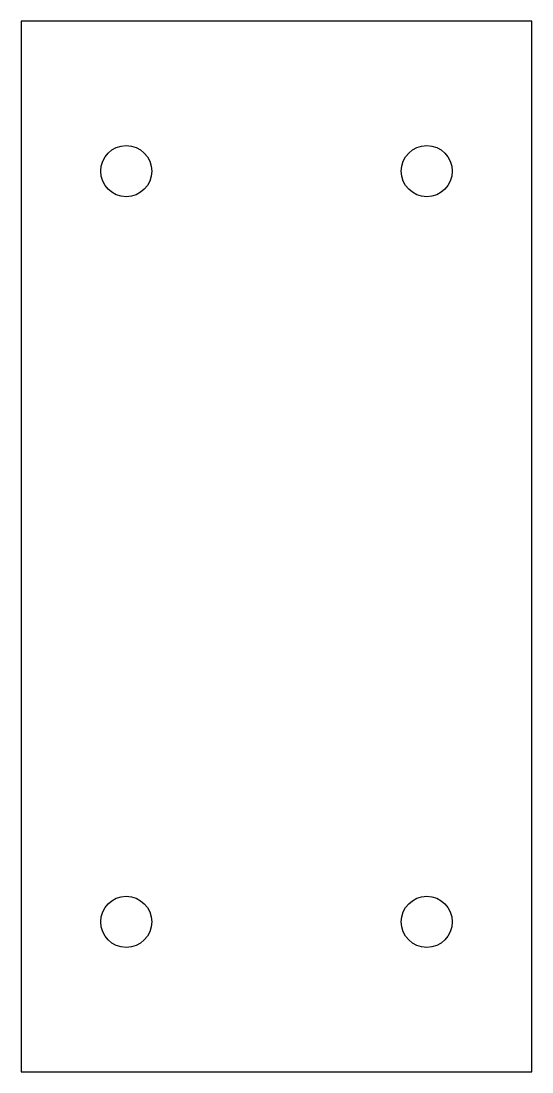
# Model space of a CAD drawing. Header units: millimetres. Extents: x 0 to 34, y 0 to 70.
import ezdxf

# ---------------------------------------------------------------- set-up
doc = ezdxf.new("R2010")
doc.units = ezdxf.units.MM
doc.layers.add('CUT', color=7, linetype='CONTINUOUS')
doc.layers.add('DRILL', color=1, linetype='CONTINUOUS')

msp = doc.modelspace()

# ---------------------------------------------------------------- linework, layer by layer
at = {"layer": 'CUT'}
msp.add_lwpolyline([(0, 0), (34, 0), (34, 70), (0, 70)], close=True, dxfattribs=at)
at = {"layer": 'DRILL'}
for centre in [(7, 60), (27, 60), (7, 10), (27, 10)]:
    msp.add_circle(centre, 1.7, dxfattribs=at)

doc.saveas('drawing.dxf')
